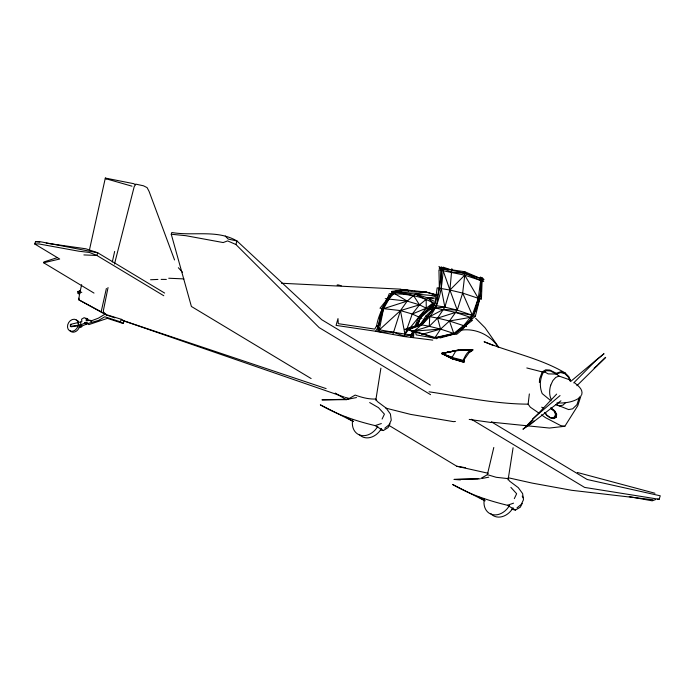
<?xml version="1.0" encoding="UTF-8"?>
<svg xmlns="http://www.w3.org/2000/svg" width="695" height="695" viewBox="0 0 695 695"><rect width="100%" height="100%" fill="white"/><g stroke="black" fill="none" stroke-linecap="round" stroke-linejoin="round"><path stroke-width="1.04" d="M79.23 326.963L80.837 326.468L81.689 325.356L71.081 326.772L70.377 326.346L70.43 324.391L81.862 321.663L81.593 319.179L84.138 317.685L87.744 319.101L88.447 320.447M425.957 315.947L437.598 318.102L440.578 329.109L413.629 331.133C433.324 317.876 440.56 292.96 441.143 270.286L441.143 266.793L443.323 268.739L451.854 272.11L464.964 273.309L480.627 280.493L478.316 298.303L472.313 315.13L470.498 317.354L470.741 319.726L472.496 320.291L454.99 333.852L438.858 337.449L435.157 337.535L408.617 329.526L420.223 324.548L425.957 315.947L436.556 305.661L439.344 288.216L438.945 269.912L464.738 275.185L483.746 281.484L480.619 276.992L480.627 280.493C482.556 301.482 473.321 321.733 456.589 334.356L440.578 329.109L429.267 326.32L429.727 316.633C440.039 303.663 441.881 286.583 443.123 270.624L443.123 267.132L452.063 270.233L464.964 273.309L483.989 279.625L482.095 277.487L479.767 298.781L475.337 316.329L453.774 333.452L434.584 338.265L440.578 329.109L449.483 320.994L457.267 310.126L462.661 293.09L464.964 273.309L464.738 271.702L439.127 268.035L441.143 270.286L441.299 288.555L444.861 307.138L437.598 318.102L429.267 326.32L412.057 331.593L408.617 329.526L407.027 330.021L409.416 328.553L420.223 324.548L435.122 307.972L444.861 307.138L457.267 310.126L475.337 316.329M539.398 382.545L539.581 378.94L542.248 371.912L545.714 369.818L549.841 370.053L556.156 373.267L560.726 371.79L565.217 372.989L568.831 376.673L570.473 380.573M413.534 337.431L413.829 332.479L415.454 332.601M545.219 412.456L546.678 414.941L550.075 417.46L553.62 418.208L555.974 416.922L556.217 414.081L554.28 410.762L550.874 408.252M432.568 305.018L444.861 307.138L449.917 290.041L451.854 268.635M538.834 413.047L530.328 407.209L528.13 404.151L529.347 393.935M380.895 368.15L375.804 400.242M513.092 447.736L508.08 479.906M435.044 294.871L426.044 292.039L403.899 289.728L391.815 291.422L391.355 294.055L388.948 299.128L383.527 308.684L378.367 326.702L377.637 331.428L400.459 310.578L407.209 301.117L415.21 294.028L426.044 292.039L436.53 294.802L434.471 294.584M581.672 394.83C583.487 389.495 577.945 385.569 574.4 382.684M80.194 293.498L79.256 294.211L78.804 291.969L79.291 291.136L80.681 291.318L80.229 290.962L81.645 284.663M89.42 250.035L105.319 178.068L133.718 183.68L135.612 184.774M106.604 314.609L101.175 311.768L106.378 288.477M112.286 262.006L114.658 251.425M106.691 315.183L78.778 299.797L79.491 294.237M481.088 478.299L487.36 474.668L493.806 447.467M108.038 287.539L103.355 310.717L103.642 312.237L106.639 315.07M114.484 264.022L134.196 186.677L135.699 184.114L143.465 185.791L147.097 187.624L149.086 191.394L174.541 259.947M579.543 396.828L576.963 404.655L572.637 408.842L568.632 409.581L556.009 404.542M581.081 395.438L577.814 405.68L564.853 426.27L549.45 428.051L491.261 422.143M392.953 334.191L400.459 310.578L419.502 304.827L427.92 297.964L435.001 296.8M416.018 325.912L420.319 317.711L429.519 309.805L433.298 304.914L433.089 303.02C419.971 295.071 404.064 293.794 389.252 293.681L387.245 298.946L381.955 308.511L378.367 326.702L379.314 329.804L393.509 332.271L404.351 336.145L412.265 314.018L419.502 304.827L413.534 295.523L391.815 291.422M94.007 293.082L43.663 262.771L43.933 261.919L57.372 257.628M430.561 394.664L319.187 327.623L235.892 244.492L237.012 241.009C217.144 229.281 193.436 236.3 171.813 232.512L171.257 234.241L191.394 306.469L311.125 378.549M657.461 499.21L659.129 499.288L660.25 495.804L587.171 479.498L491.574 421.952M43.663 262.771L59.7 259.018L34.75 243.997L35.515 241.617L39.485 241.565L97.734 252.78L164.646 293.064M418.043 324.661L420.319 317.711L433.089 303.02L427.92 297.964L415.21 294.028L395.768 291.961C385.525 301.065 378.758 312.863 376.508 326.468L378.367 326.702L375.708 331.115M86.388 318.284L86.163 320.534L89.942 320.247L91.662 321.281M470.819 350.002L457.006 350.271L441.612 353.46L452.071 358.681L463.756 362.182L464.286 361.409L463.426 360.366C464.694 356.3 467.083 352.2 470.819 350.002L472.895 349.915L469.212 352.461L464.39 359.245M472.652 349.767L458.283 350.115L441.612 353.46L452.236 358.785L463.999 362.33L464.529 361.556L463.774 360.192L464.712 357.534M455.468 359.028L452.236 358.785L452.089 357.299L455.26 351.931M551.309 418.182L554.514 417.07L555.531 414.307L553.967 410.954L550.423 408.286M411.97 337.214L413.829 332.479L411.232 335.033L410.563 337.023L413.829 332.479M70.377 326.346L80.898 324.886L84.608 323.175L84.877 322.506L87.179 322.15L87.335 323.679L88.873 324.6L107.404 318.362L123.085 323.462L124.231 321.012L121.416 319.318L104.954 314.209L98.36 318.18L90.532 321.133L89.942 320.247M79.117 327.606L81.628 326.945L82.436 325.807L86.336 324.209L86.606 323.54L84.877 322.506M412.926 331.029L411.232 335.033L404.351 336.145M415.028 326.033L418.824 317.024L426.278 308.189L433.089 303.02M417.287 324.6L420.319 317.711L412.265 314.018L400.459 310.578L379.983 308.241L391.355 294.055L393.935 291.831L403.899 289.728L405.915 290.215M417.2 324.965L420.788 317.155L428.407 308.606L432.36 305.835M550.735 385.186L552.846 380.625L555.739 377.42L558.962 376.047L570.569 380.13M87.335 323.679L98.586 320.404L104.78 316.781L120.27 321.776L121.416 319.318M382.094 419.042L384.431 414.151L378.497 407.661L369.671 402.553M514.309 498.636L516.654 493.745L510.886 487.377M390.017 423.811L388.079 427.616L383.327 430.553L380.295 429.858M522.232 503.406L520.303 507.211L515.421 510.069L511.433 509.183M413.143 331.385L411.232 335.033L393.509 332.271L378.94 331.68L383.527 308.684L407.209 301.117L419.502 304.827L429.519 309.805M77.692 293.229L79.282 293.95L78.9 292.056L79.908 291.188L78.031 291.692M463.774 360.192L464.078 359.689L464.529 361.556M408.243 330.134L404.933 334.234L400.459 310.578M410.224 327.675L418.824 317.024L433.298 304.914M458.005 350.758L458.604 350.323M77.475 292.178L78.9 292.056M556.643 394.1L525.159 427.408L532.796 419.988M573.731 382.858L596.979 359.411L604.033 353.694L596.519 360.045M438.945 266.42L443.123 270.624L449.917 290.041L462.661 293.09L472.313 315.13L455.625 312.411L435.122 307.972L432.055 309.457L429.97 309.127L434.67 305.331L437.172 287.843L449.917 290.041L464.738 275.185L478.316 298.303L481.409 299.293L482.104 280.971L480.87 278.617L464.738 271.702M576.902 385.699L605.684 357.343L597.969 364.719M565.669 402.57L563.063 405.098L559.379 405.923L556.521 404.829M528.999 424.176L522.927 429.232L530.806 423.907L533.942 420.996M532.5 419.007L560.04 395.568M570.595 381.529L596.979 359.411M594.155 368.115L597.5 365.353M384.787 428.242L389.087 424.767L391.25 420.171L390.416 414.02L386.055 408.035L377.307 401.502L375.769 399.026C368.828 399.373 361.687 397.427 355.154 395.081L347.969 399.225L321.941 399.851L345.745 399.66L356.492 397.557M517.002 507.836L521.302 504.361L523.474 499.766L522.631 493.615L518.27 487.638L509.522 481.096L507.976 478.62L496.213 477.291L487.36 474.668M530.806 423.907L560.943 400.798M579.978 397.471C573.401 402.283 564.818 403.282 556.904 402.97M472.895 349.915L469.212 352.461L470.758 350.402L472.261 350.697M436.182 338.752L438.858 337.449L440.335 337.926L454.99 333.852L463.661 325.686L470.498 317.354L473.573 315.756L478.316 298.303L462.661 293.09M412.265 314.018L426.278 308.189L426.157 299.397L415.21 294.028L434.905 295.766M655.741 499.497L652.188 500.826L629.244 496.621M543.725 371.425L548.199 373.901L556.347 374.058L560.735 372.529L564.974 373.745L568.423 377.159L569.961 380.947M484.858 500.774L452.549 484.432C469.733 494.449 488.281 500.617 507.446 505.274L513.562 503.163M555.531 414.307L556.217 414.081M346.249 417.243L353.442 421.57L320.326 404.838C337.475 414.828 355.953 421.04 375.109 425.601L381.346 423.559M405.88 329.665L409.416 328.553L408.217 328.136L420.223 324.548L429.267 326.32M421.604 334.443L440.578 329.109M79.291 291.136L80.229 290.962M77.97 291.413L79.308 291.353M461.15 330.16C475.215 328.049 490.47 334.799 498.107 347.092M458.448 350.219L441.612 353.46L452.619 358.255M482.095 478.455L488.759 477.17M455.946 350.732L441.612 353.46L452.445 358.151L464.286 361.409M448.788 352.278L441.612 353.46L451.854 357.421L463.426 360.366M404.629 329.265L409.416 328.553L408.617 329.526L421.9 324.878L429.727 316.633L443.341 309.44L457.267 310.126L449.917 290.041M150.572 279.755L157.93 279.425M554.514 417.07L555.974 416.922M455.407 421.474L453.47 421.639L410.51 414.368L385.786 408.13M459.621 350.289L465.746 350.115M460.464 479.906L454.156 479.446L478.056 478.803M454.156 479.446L480.193 478.82M34.75 243.997L38.729 243.919L79.108 251.26L89.412 252.441L96.874 255.456L163.785 295.74M161.144 279.39L166.34 279.425M472.305 350.306L458.04 350.48L441.612 353.46L452.089 357.299M426.044 292.039L395.768 291.961L405.784 289.928L412.152 290.936M528.13 404.151C494.814 404.03 461.914 396.671 429.041 391.798M83.878 254.926L96.874 255.456L97.734 252.78L85.859 248.793L46.226 243.146M168.711 278.235L183.888 278.912M281.475 283.247L400.919 289.163M432.75 340.124L404.125 336.528L374.362 331.072L336.076 325.382L337.987 318.597L338.257 323.67L374.77 329.109L376.751 325.512L378.61 325.764C380.382 313.097 383.866 299.476 394.63 291.431L404.577 289.676L408.591 290.91M81.784 292.395L78.804 291.969M171.257 234.241L185.869 235.692L223.173 242.555L227.613 240.896L235.892 244.492M434.358 298.702L427.92 297.964L434.019 301.187M652.874 499.74L571.585 490.288L532.257 483.121L508.167 477.734M385.256 298.668L407.209 301.117L394.334 293.472L393.935 291.831L405.784 289.928L408.842 290.745M469.195 419.415L491.304 422.517M35.515 241.617L39.806 242.225M401.892 289.433L405.932 290.275M414.272 291.266L416.392 291.605M432.29 294.133L436.53 294.802M564.853 426.27L560.735 425.609L545.627 417.721L541.379 414.802M659.129 499.288L584.625 487.421L471.392 419.25M389.087 425.479L456.832 466.267L465.372 467.683M433.584 337.944L416.149 334.868L415.688 331.932M418.373 324.183L420.223 324.548M412.057 331.593L423.22 333.991L433.471 337.944L453.774 333.452L449.483 320.994L437.598 318.102L455.625 312.411L470.498 317.354L449.483 320.994L466.597 326.624M456.832 466.267L488.264 473.286M542.248 371.912L526.81 367.959M402.9 289.685L404.924 290.189M577.319 472.47L654.959 493.25M131.989 186.182L105.683 178.667L105.319 178.068L106.274 178.997M345.38 397.375L349.394 398.513M85.346 318.414L87.744 319.101M107.664 315.417L114.84 317.823M122.025 320.23L326.129 388.601M123.189 320.673L344.373 397.088M341.271 285.767L338.126 284.898L337.127 285.028L337.44 285.515M493.728 345.58L484.085 341.732C510.938 352.608 540.137 358.125 565.217 372.989M541.657 407.201L543.612 408.061M420.319 317.711L421.961 318.466M556.347 374.058L550.388 370.93L546.487 370.661L543.195 372.659C539.78 379.036 539.398 386.985 542.204 393.605L551.031 400.859M507.446 505.274L515.421 510.069M375.109 425.601L383.327 430.553M78.778 299.797L101.175 311.768M485.023 500.8L478.325 496.751M430.318 385.073L321.733 319.7L237.012 241.009L228.203 239.071L225.267 236.057M335.251 393.075L346.388 399.781M120.27 321.776L123.085 323.462M86.441 319.7L88.013 320.647M84.608 323.175L86.336 324.209M70.43 324.391L71.133 324.817M550.909 407.922L554.558 410.615L556.643 414.177L556.365 417.226L553.854 418.607L550.04 417.791L546.4 415.089L544.837 412.422M556.043 373.519L559.223 376.447M475.623 318.267L485.006 327.719L498.923 347.561M178.354 267.714L182.498 272.275M522.197 496.117L523.292 497.742M79.995 290.944L80.481 291.857M78.578 298.198L79.673 300.336M78.066 322.141L78.344 324.947M80.629 322.089L80.898 324.886M77.953 326.207A6.377 5.021 -59 0 1 69.352 330.577A6.377 5.021 -59 0 1 70.256 320.734A6.377 5.021 -59 0 1 78.24 323.088M79.717 324.939A6.377 5.021 -59 0 1 76.085 331.298A6.377 5.021 -59 0 1 70.099 330.837M76.215 320.152A6.377 5.021 -59 0 1 78.492 321.411M377.819 426.304A16.558 13.04 -59 0 1 360.557 435.296A16.558 13.04 -59 0 1 352.73 419.589M381.477 428.502A16.558 13.04 -59 0 1 359.176 434.418M509.435 505.534A16.558 13.04 -59 0 1 492.164 514.526A16.558 13.04 -59 0 1 484.346 498.828M513.092 507.741A16.558 13.04 -59 0 1 490.792 513.648M551.396 399.66A13.631 8.045 -79.8 0 1 550.727 385.178M436.599 294.984L434.531 294.767L436.59 294.975"/></g></svg>
